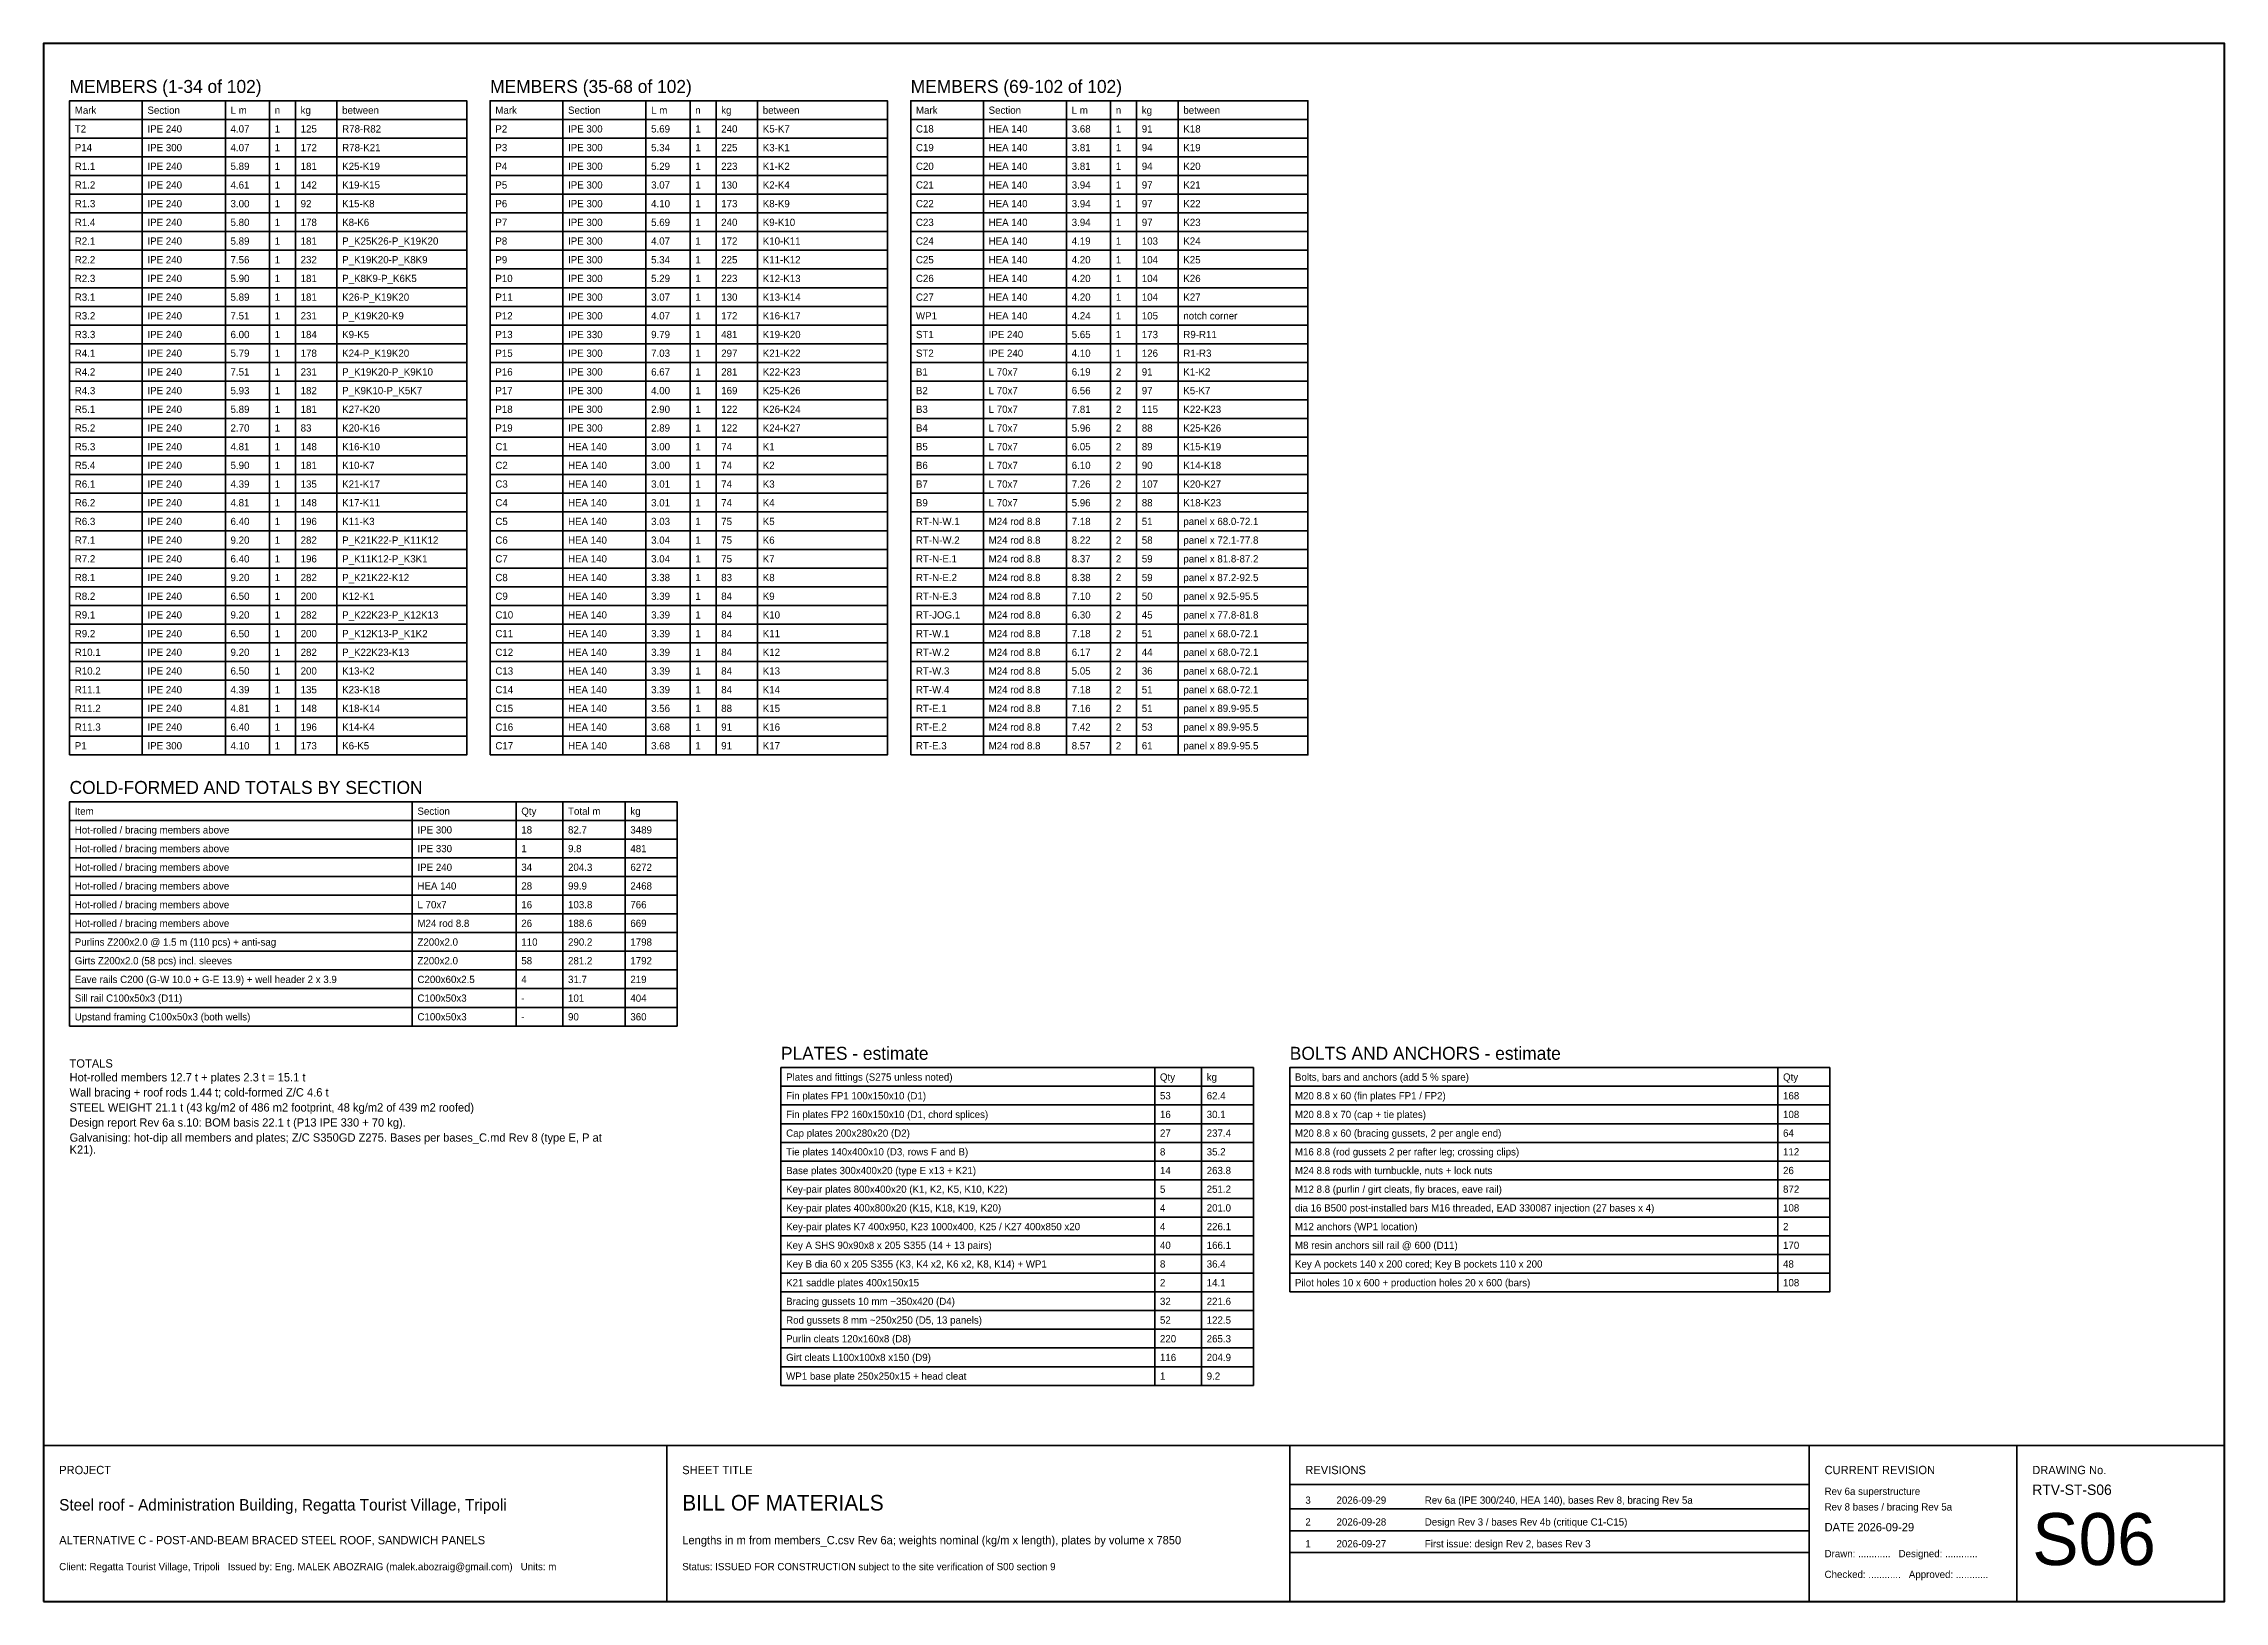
# Model space of a CAD drawing. Header units: metres. Extents: x 10 to 452, y 8 to 38.
# Drawn here: x 310 to 352, y 8 to 38 of the extents above; entities that cross this region are included whole.
import ezdxf

# ---------------------------------------------------------------- set-up
doc = ezdxf.new("R2010")
doc.units = ezdxf.units.M
doc.header["$LTSCALE"] = 0.5
for name, color, linetype, lineweight in [('S-TEXT-DIM', 7, 'CONTINUOUS', 18), ('S-TEXT-NOTE', 7, 'CONTINUOUS', 18), ('S-TITLE', 7, 'CONTINUOUS', 35)]:
    doc.layers.add(name, color=color, linetype=linetype, lineweight=lineweight)

msp = doc.modelspace()

# ---------------------------------------------------------------- linework, layer by layer
at = {"layer": 'S-TITLE'}
for p, q in [((310.5, 36.54), (318.15, 36.54)), ((311.9, 24.3), (311.9, 36.9)), ((313.5, 24.3), (313.5, 36.9)), ((314.35, 24.3), (314.35, 36.9)), ((314.85, 24.3), (314.85, 36.9)), ((315.65, 24.3), (315.65, 36.9)), ((318.6, 36.54), (326.25, 36.54)), ((320, 24.3), (320, 36.9)), ((321.6, 24.3), (321.6, 36.9)), ((322.45, 24.3), (322.45, 36.9)), ((322.95, 24.3), (322.95, 36.9)), ((323.75, 24.3), (323.75, 36.9)), ((326.7, 36.54), (334.35, 36.54)), ((328.1, 24.3), (328.1, 36.9)), ((329.7, 24.3), (329.7, 36.9)), ((330.55, 24.3), (330.55, 36.9)), ((331.05, 24.3), (331.05, 36.9)), ((331.85, 24.3), (331.85, 36.9)), ((310.5, 36.18), (318.15, 36.18)), ((318.6, 36.18), (326.25, 36.18)), ((326.7, 36.18), (334.35, 36.18)), ((310.5, 35.82), (318.15, 35.82)), ((318.6, 35.82), (326.25, 35.82)), ((326.7, 35.82), (334.35, 35.82)), ((310.5, 35.46), (318.15, 35.46)), ((318.6, 35.46), (326.25, 35.46)), ((326.7, 35.46), (334.35, 35.46)), ((310.5, 35.1), (318.15, 35.1)), ((318.6, 35.1), (326.25, 35.1)), ((326.7, 35.1), (334.35, 35.1)), ((310.5, 34.74), (318.15, 34.74)), ((318.6, 34.74), (326.25, 34.74)), ((326.7, 34.74), (334.35, 34.74)), ((310.5, 34.38), (318.15, 34.38)), ((310.5, 34.02), (318.15, 34.02)), ((318.6, 34.38), (326.25, 34.38)), ((318.6, 34.02), (326.25, 34.02)), ((326.7, 34.38), (334.35, 34.38)), ((326.7, 34.02), (334.35, 34.02)), ((310.5, 33.66), (318.15, 33.66)), ((318.6, 33.66), (326.25, 33.66)), ((326.7, 33.66), (334.35, 33.66)), ((310.5, 33.3), (318.15, 33.3)), ((318.6, 33.3), (326.25, 33.3)), ((326.7, 33.3), (334.35, 33.3)), ((310.5, 32.94), (318.15, 32.94)), ((318.6, 32.94), (326.25, 32.94)), ((326.7, 32.94), (334.35, 32.94)), ((310.5, 32.58), (318.15, 32.58)), ((318.6, 32.58), (326.25, 32.58)), ((326.7, 32.58), (334.35, 32.58)), ((310.5, 32.22), (318.15, 32.22)), ((318.6, 32.22), (326.25, 32.22)), ((326.7, 32.22), (334.35, 32.22)), ((310.5, 31.86), (318.15, 31.86)), ((310.5, 31.5), (318.15, 31.5)), ((318.6, 31.86), (326.25, 31.86)), ((318.6, 31.5), (326.25, 31.5)), ((326.7, 31.86), (334.35, 31.86)), ((326.7, 31.5), (334.35, 31.5)), ((310.5, 31.14), (318.15, 31.14)), ((318.6, 31.14), (326.25, 31.14)), ((326.7, 31.14), (334.35, 31.14)), ((310.5, 30.78), (318.15, 30.78)), ((318.6, 30.78), (326.25, 30.78)), ((326.7, 30.78), (334.35, 30.78)), ((310.5, 30.42), (318.15, 30.42)), ((318.6, 30.42), (326.25, 30.42)), ((326.7, 30.42), (334.35, 30.42)), ((310.5, 30.06), (318.15, 30.06)), ((318.6, 30.06), (326.25, 30.06)), ((326.7, 30.06), (334.35, 30.06)), ((310.5, 29.7), (318.15, 29.7)), ((318.6, 29.7), (326.25, 29.7)), ((326.7, 29.7), (334.35, 29.7)), ((310.5, 29.34), (318.15, 29.34)), ((310.5, 28.98), (318.15, 28.98)), ((318.6, 29.34), (326.25, 29.34)), ((318.6, 28.98), (326.25, 28.98)), ((326.7, 29.34), (334.35, 29.34)), ((326.7, 28.98), (334.35, 28.98)), ((310.5, 28.62), (318.15, 28.62)), ((318.6, 28.62), (326.25, 28.62)), ((326.7, 28.62), (334.35, 28.62)), ((310.5, 28.26), (318.15, 28.26)), ((318.6, 28.26), (326.25, 28.26)), ((326.7, 28.26), (334.35, 28.26)), ((310.5, 27.9), (318.15, 27.9)), ((318.6, 27.9), (326.25, 27.9)), ((326.7, 27.9), (334.35, 27.9)), ((310.5, 27.54), (318.15, 27.54)), ((318.6, 27.54), (326.25, 27.54)), ((326.7, 27.54), (334.35, 27.54)), ((310.5, 27.18), (318.15, 27.18)), ((318.6, 27.18), (326.25, 27.18)), ((326.7, 27.18), (334.35, 27.18)), ((310.5, 26.82), (318.15, 26.82)), ((310.5, 26.46), (318.15, 26.46)), ((318.6, 26.82), (326.25, 26.82)), ((318.6, 26.46), (326.25, 26.46)), ((326.7, 26.82), (334.35, 26.82)), ((326.7, 26.46), (334.35, 26.46)), ((310.5, 26.1), (318.15, 26.1)), ((318.6, 26.1), (326.25, 26.1)), ((326.7, 26.1), (334.35, 26.1)), ((310.5, 25.74), (318.15, 25.74)), ((318.6, 25.74), (326.25, 25.74)), ((326.7, 25.74), (334.35, 25.74)), ((310.5, 25.38), (318.15, 25.38)), ((318.6, 25.38), (326.25, 25.38)), ((326.7, 25.38), (334.35, 25.38)), ((310.5, 25.02), (318.15, 25.02)), ((318.6, 25.02), (326.25, 25.02)), ((326.7, 25.02), (334.35, 25.02)), ((310.5, 24.66), (318.15, 24.66)), ((318.6, 24.66), (326.25, 24.66)), ((326.7, 24.66), (334.35, 24.66)), ((317.1, 19.08), (317.1, 23.4)), ((319.1, 19.08), (319.1, 23.4)), ((320, 19.08), (320, 23.4)), ((321.2, 19.08), (321.2, 23.4)), ((310.5, 23.04), (322.2, 23.04)), ((310.5, 22.68), (322.2, 22.68)), ((310.5, 22.32), (322.2, 22.32)), ((310.5, 21.96), (322.2, 21.96)), ((310.5, 21.6), (322.2, 21.6)), ((310.5, 21.24), (322.2, 21.24)), ((310.5, 20.88), (322.2, 20.88)), ((310.5, 20.52), (322.2, 20.52)), ((310.5, 20.16), (322.2, 20.16)), ((310.5, 19.8), (322.2, 19.8)), ((310.5, 19.44), (322.2, 19.44)), ((331.4, 12.16), (331.4, 18.28)), ((332.3, 12.16), (332.3, 18.28)), ((343.4, 13.96), (343.4, 18.28)), ((324.2, 17.92), (333.3, 17.92)), ((334, 17.92), (344.4, 17.92)), ((324.2, 17.56), (333.3, 17.56)), ((334, 17.56), (344.4, 17.56)), ((324.2, 17.2), (333.3, 17.2)), ((324.2, 16.84), (333.3, 16.84)), ((334, 17.2), (344.4, 17.2)), ((334, 16.84), (344.4, 16.84)), ((324.2, 16.48), (333.3, 16.48)), ((334, 16.48), (344.4, 16.48)), ((324.2, 16.12), (333.3, 16.12)), ((334, 16.12), (344.4, 16.12)), ((324.2, 15.76), (333.3, 15.76)), ((334, 15.76), (344.4, 15.76)), ((324.2, 15.4), (333.3, 15.4)), ((334, 15.4), (344.4, 15.4)), ((324.2, 15.04), (333.3, 15.04)), ((334, 15.04), (344.4, 15.04)), ((324.2, 14.68), (333.3, 14.68)), ((324.2, 14.32), (333.3, 14.32)), ((334, 14.68), (344.4, 14.68)), ((334, 14.32), (344.4, 14.32)), ((324.2, 13.96), (333.3, 13.96)), ((324.2, 13.6), (333.3, 13.6)), ((324.2, 13.24), (333.3, 13.24)), ((324.2, 12.88), (333.3, 12.88)), ((324.2, 12.52), (333.3, 12.52)), ((310, 11), (352, 11)), ((322, 8), (322, 11)), ((334, 8), (334, 11)), ((344, 8), (344, 11)), ((348, 8), (348, 11)), ((334, 10.25), (344, 10.25)), ((334, 9.78), (344, 9.78)), ((334, 9.36), (344, 9.36)), ((334, 8.94), (344, 8.94))]:
    msp.add_line(p, q, dxfattribs=at)
at = {"layer": 'S-TITLE', "lineweight": 70}
msp.add_lwpolyline([(310, 8), (352, 8), (352, 38), (310, 38)], close=True, dxfattribs=at)
at = {"layer": 'S-TITLE'}
for points in [[(310.5, 24.3), (318.15, 24.3), (318.15, 36.9), (310.5, 36.9)], [(318.6, 24.3), (326.25, 24.3), (326.25, 36.9), (318.6, 36.9)], [(326.7, 24.3), (334.35, 24.3), (334.35, 36.9), (326.7, 36.9)], [(310.5, 19.08), (322.2, 19.08), (322.2, 23.4), (310.5, 23.4)], [(324.2, 12.16), (333.3, 12.16), (333.3, 18.28), (324.2, 18.28)], [(334, 13.96), (344.4, 13.96), (344.4, 18.28), (334, 18.28)]]:
    msp.add_lwpolyline(points, close=True, dxfattribs=at)

# ---------------------------------------------------------------- texts
at = {"layer": 'S-TEXT-DIM'}
for s, p in [('Mark', (310.6, 36.648)), ('Section', (312, 36.648)), ('L m', (313.6, 36.648)), ('n', (314.45, 36.648)), ('kg', (314.95, 36.648)), ('between', (315.75, 36.648)), ('Mark', (318.7, 36.648)), ('Section', (320.1, 36.648)), ('L m', (321.7, 36.648)), ('n', (322.55, 36.648)), ('kg', (323.05, 36.648)), ('between', (323.85, 36.648)), ('Mark', (326.8, 36.648)), ('Section', (328.2, 36.648)), ('L m', (329.8, 36.648)), ('n', (330.65, 36.648)), ('kg', (331.15, 36.648)), ('between', (331.95, 36.648)), ('T2', (310.6, 36.288)), ('IPE 240', (312, 36.288)), ('4.07', (313.6, 36.288)), ('1', (314.45, 36.288)), ('125', (314.95, 36.288)), ('R78-R82', (315.75, 36.288)), ('P2', (318.7, 36.288)), ('IPE 300', (320.1, 36.288)), ('5.69', (321.7, 36.288)), ('1', (322.55, 36.288)), ('240', (323.05, 36.288)), ('K5-K7', (323.85, 36.288)), ('C18', (326.8, 36.288)), ('HEA 140', (328.2, 36.288)), ('3.68', (329.8, 36.288)), ('1', (330.65, 36.288)), ('91', (331.15, 36.288)), ('K18', (331.95, 36.288)), ('P14', (310.6, 35.928)), ('R1.1', (310.6, 35.568)), ('IPE 300', (312, 35.928)), ('IPE 240', (312, 35.568)), ('4.07', (313.6, 35.928)), ('5.89', (313.6, 35.568)), ('1', (314.45, 35.928)), ('1', (314.45, 35.568)), ('172', (314.95, 35.928)), ('181', (314.95, 35.568)), ('R78-K21', (315.75, 35.928)), ('K25-K19', (315.75, 35.568)), ('P3', (318.7, 35.928)), ('P4', (318.7, 35.568)), ('IPE 300', (320.1, 35.928)), ('IPE 300', (320.1, 35.568)), ('5.34', (321.7, 35.928)), ('5.29', (321.7, 35.568)), ('1', (322.55, 35.928)), ('1', (322.55, 35.568)), ('225', (323.05, 35.928)), ('223', (323.05, 35.568)), ('K3-K1', (323.85, 35.928)), ('K1-K2', (323.85, 35.568)), ('C19', (326.8, 35.928)), ('C20', (326.8, 35.568)), ('HEA 140', (328.2, 35.928)), ('HEA 140', (328.2, 35.568)), ('3.81', (329.8, 35.928)), ('3.81', (329.8, 35.568)), ('1', (330.65, 35.928)), ('1', (330.65, 35.568)), ('94', (331.15, 35.928)), ('94', (331.15, 35.568)), ('K19', (331.95, 35.928)), ('K20', (331.95, 35.568)), ('R1.2', (310.6, 35.208)), ('IPE 240', (312, 35.208)), ('4.61', (313.6, 35.208)), ('1', (314.45, 35.208)), ('142', (314.95, 35.208)), ('K19-K15', (315.75, 35.208)), ('P5', (318.7, 35.208)), ('IPE 300', (320.1, 35.208)), ('3.07', (321.7, 35.208)), ('1', (322.55, 35.208)), ('130', (323.05, 35.208)), ('K2-K4', (323.85, 35.208)), ('C21', (326.8, 35.208)), ('HEA 140', (328.2, 35.208)), ('3.94', (329.8, 35.208)), ('1', (330.65, 35.208)), ('97', (331.15, 35.208)), ('K21', (331.95, 35.208)), ('R1.3', (310.6, 34.848)), ('IPE 240', (312, 34.848)), ('3.00', (313.6, 34.848)), ('1', (314.45, 34.848)), ('92', (314.95, 34.848)), ('K15-K8', (315.75, 34.848)), ('P6', (318.7, 34.848)), ('IPE 300', (320.1, 34.848)), ('4.10', (321.7, 34.848)), ('1', (322.55, 34.848)), ('173', (323.05, 34.848)), ('K8-K9', (323.85, 34.848)), ('C22', (326.8, 34.848)), ('HEA 140', (328.2, 34.848)), ('3.94', (329.8, 34.848)), ('1', (330.65, 34.848)), ('97', (331.15, 34.848)), ('K22', (331.95, 34.848)), ('R1.4', (310.6, 34.488)), ('IPE 240', (312, 34.488)), ('5.80', (313.6, 34.488)), ('1', (314.45, 34.488)), ('178', (314.95, 34.488)), ('K8-K6', (315.75, 34.488)), ('P7', (318.7, 34.488)), ('IPE 300', (320.1, 34.488)), ('5.69', (321.7, 34.488)), ('1', (322.55, 34.488)), ('240', (323.05, 34.488)), ('K9-K10', (323.85, 34.488)), ('C23', (326.8, 34.488)), ('HEA 140', (328.2, 34.488)), ('3.94', (329.8, 34.488)), ('1', (330.65, 34.488)), ('97', (331.15, 34.488)), ('K23', (331.95, 34.488)), ('R2.1', (310.6, 34.128)), ('IPE 240', (312, 34.128)), ('5.89', (313.6, 34.128)), ('1', (314.45, 34.128)), ('181', (314.95, 34.128)), ('P_K25K26-P_K19K20', (315.75, 34.128)), ('P8', (318.7, 34.128)), ('IPE 300', (320.1, 34.128)), ('4.07', (321.7, 34.128)), ('1', (322.55, 34.128)), ('172', (323.05, 34.128)), ('K10-K11', (323.85, 34.128)), ('C24', (326.8, 34.128)), ('HEA 140', (328.2, 34.128)), ('4.19', (329.8, 34.128)), ('1', (330.65, 34.128)), ('103', (331.15, 34.128)), ('K24', (331.95, 34.128)), ('R2.2', (310.6, 33.768)), ('IPE 240', (312, 33.768)), ('7.56', (313.6, 33.768)), ('1', (314.45, 33.768)), ('232', (314.95, 33.768)), ('P_K19K20-P_K8K9', (315.75, 33.768)), ('P9', (318.7, 33.768)), ('IPE 300', (320.1, 33.768)), ('5.34', (321.7, 33.768)), ('1', (322.55, 33.768)), ('225', (323.05, 33.768)), ('K11-K12', (323.85, 33.768)), ('C25', (326.8, 33.768)), ('HEA 140', (328.2, 33.768)), ('4.20', (329.8, 33.768)), ('1', (330.65, 33.768)), ('104', (331.15, 33.768)), ('K25', (331.95, 33.768)), ('R2.3', (310.6, 33.408)), ('R3.1', (310.6, 33.048)), ('IPE 240', (312, 33.408)), ('IPE 240', (312, 33.048)), ('5.90', (313.6, 33.408)), ('5.89', (313.6, 33.048)), ('1', (314.45, 33.408)), ('1', (314.45, 33.048)), ('181', (314.95, 33.408)), ('181', (314.95, 33.048)), ('P_K8K9-P_K6K5', (315.75, 33.408)), ('K26-P_K19K20', (315.75, 33.048)), ('P10', (318.7, 33.408)), ('P11', (318.7, 33.048)), ('IPE 300', (320.1, 33.408)), ('IPE 300', (320.1, 33.048)), ('3.07', (321.7, 33.048)), ('5.29', (321.7, 33.408)), ('1', (322.55, 33.408)), ('1', (322.55, 33.048)), ('223', (323.05, 33.408)), ('130', (323.05, 33.048)), ('K12-K13', (323.85, 33.408)), ('K13-K14', (323.85, 33.048)), ('C26', (326.8, 33.408)), ('C27', (326.8, 33.048)), ('HEA 140', (328.2, 33.408)), ('HEA 140', (328.2, 33.048)), ('4.20', (329.8, 33.408)), ('4.20', (329.8, 33.048)), ('1', (330.65, 33.408)), ('1', (330.65, 33.048)), ('104', (331.15, 33.408)), ('104', (331.15, 33.048)), ('K26', (331.95, 33.408)), ('K27', (331.95, 33.048)), ('R3.2', (310.6, 32.688)), ('IPE 240', (312, 32.688)), ('7.51', (313.6, 32.688)), ('1', (314.45, 32.688)), ('231', (314.95, 32.688)), ('P_K19K20-K9', (315.75, 32.688)), ('P12', (318.7, 32.688)), ('IPE 300', (320.1, 32.688)), ('4.07', (321.7, 32.688)), ('1', (322.55, 32.688)), ('172', (323.05, 32.688)), ('K16-K17', (323.85, 32.688)), ('WP1', (326.8, 32.688)), ('HEA 140', (328.2, 32.688)), ('4.24', (329.8, 32.688)), ('1', (330.65, 32.688)), ('105', (331.15, 32.688)), ('notch corner', (331.95, 32.688)), ('R3.3', (310.6, 32.328)), ('IPE 240', (312, 32.328)), ('6.00', (313.6, 32.328)), ('1', (314.45, 32.328)), ('184', (314.95, 32.328)), ('K9-K5', (315.75, 32.328)), ('P13', (318.7, 32.328)), ('IPE 330', (320.1, 32.328)), ('9.79', (321.7, 32.328)), ('1', (322.55, 32.328)), ('481', (323.05, 32.328)), ('K19-K20', (323.85, 32.328)), ('ST1', (326.8, 32.328)), ('IPE 240', (328.2, 32.328)), ('5.65', (329.8, 32.328)), ('1', (330.65, 32.328)), ('173', (331.15, 32.328)), ('R9-R11', (331.95, 32.328)), ('R4.1', (310.6, 31.968)), ('IPE 240', (312, 31.968)), ('5.79', (313.6, 31.968)), ('1', (314.45, 31.968)), ('178', (314.95, 31.968)), ('K24-P_K19K20', (315.75, 31.968)), ('P15', (318.7, 31.968)), ('IPE 300', (320.1, 31.968)), ('7.03', (321.7, 31.968)), ('1', (322.55, 31.968)), ('297', (323.05, 31.968)), ('K21-K22', (323.85, 31.968)), ('ST2', (326.8, 31.968)), ('IPE 240', (328.2, 31.968)), ('4.10', (329.8, 31.968)), ('1', (330.65, 31.968)), ('126', (331.15, 31.968)), ('R1-R3', (331.95, 31.968)), ('R4.2', (310.6, 31.608)), ('IPE 240', (312, 31.608)), ('7.51', (313.6, 31.608)), ('1', (314.45, 31.608)), ('231', (314.95, 31.608)), ('P_K19K20-P_K9K10', (315.75, 31.608)), ('P16', (318.7, 31.608)), ('IPE 300', (320.1, 31.608)), ('6.67', (321.7, 31.608)), ('1', (322.55, 31.608)), ('281', (323.05, 31.608)), ('K22-K23', (323.85, 31.608)), ('B1', (326.8, 31.608)), ('L 70x7', (328.2, 31.608)), ('6.19', (329.8, 31.608)), ('2', (330.65, 31.608)), ('91', (331.15, 31.608)), ('K1-K2', (331.95, 31.608)), ('R4.3', (310.6, 31.248)), ('IPE 240', (312, 31.248)), ('5.93', (313.6, 31.248)), ('1', (314.45, 31.248)), ('182', (314.95, 31.248)), ('P_K9K10-P_K5K7', (315.75, 31.248)), ('P17', (318.7, 31.248)), ('IPE 300', (320.1, 31.248)), ('4.00', (321.7, 31.248)), ('1', (322.55, 31.248)), ('169', (323.05, 31.248)), ('K25-K26', (323.85, 31.248)), ('B2', (326.8, 31.248)), ('L 70x7', (328.2, 31.248)), ('6.56', (329.8, 31.248)), ('2', (330.65, 31.248)), ('97', (331.15, 31.248)), ('K5-K7', (331.95, 31.248)), ('R5.1', (310.6, 30.888)), ('R5.2', (310.6, 30.528)), ('IPE 240', (312, 30.888)), ('IPE 240', (312, 30.528)), ('5.89', (313.6, 30.888)), ('2.70', (313.6, 30.528)), ('1', (314.45, 30.888)), ('1', (314.45, 30.528)), ('83', (314.95, 30.528)), ('181', (314.95, 30.888)), ('K27-K20', (315.75, 30.888)), ('K20-K16', (315.75, 30.528)), ('P18', (318.7, 30.888)), ('P19', (318.7, 30.528)), ('IPE 300', (320.1, 30.888)), ('IPE 300', (320.1, 30.528)), ('2.90', (321.7, 30.888)), ('2.89', (321.7, 30.528)), ('1', (322.55, 30.888)), ('1', (322.55, 30.528)), ('122', (323.05, 30.888)), ('122', (323.05, 30.528)), ('K26-K24', (323.85, 30.888)), ('K24-K27', (323.85, 30.528)), ('B3', (326.8, 30.888)), ('B4', (326.8, 30.528)), ('L 70x7', (328.2, 30.888)), ('L 70x7', (328.2, 30.528)), ('5.96', (329.8, 30.528)), ('7.81', (329.8, 30.888)), ('2', (330.65, 30.888)), ('2', (330.65, 30.528)), ('88', (331.15, 30.528)), ('115', (331.15, 30.888)), ('K22-K23', (331.95, 30.888)), ('K25-K26', (331.95, 30.528)), ('R5.3', (310.6, 30.168)), ('IPE 240', (312, 30.168)), ('4.81', (313.6, 30.168)), ('1', (314.45, 30.168)), ('148', (314.95, 30.168)), ('K16-K10', (315.75, 30.168)), ('C1', (318.7, 30.168)), ('HEA 140', (320.1, 30.168)), ('3.00', (321.7, 30.168)), ('1', (322.55, 30.168)), ('74', (323.05, 30.168)), ('K1', (323.85, 30.168)), ('B5', (326.8, 30.168)), ('L 70x7', (328.2, 30.168)), ('6.05', (329.8, 30.168)), ('2', (330.65, 30.168)), ('89', (331.15, 30.168)), ('K15-K19', (331.95, 30.168)), ('R5.4', (310.6, 29.808)), ('IPE 240', (312, 29.808)), ('5.90', (313.6, 29.808)), ('1', (314.45, 29.808)), ('181', (314.95, 29.808)), ('K10-K7', (315.75, 29.808)), ('C2', (318.7, 29.808)), ('HEA 140', (320.1, 29.808)), ('3.00', (321.7, 29.808)), ('1', (322.55, 29.808)), ('74', (323.05, 29.808)), ('K2', (323.85, 29.808)), ('B6', (326.8, 29.808)), ('L 70x7', (328.2, 29.808)), ('6.10', (329.8, 29.808)), ('2', (330.65, 29.808)), ('90', (331.15, 29.808)), ('K14-K18', (331.95, 29.808)), ('R6.1', (310.6, 29.448)), ('IPE 240', (312, 29.448)), ('4.39', (313.6, 29.448)), ('1', (314.45, 29.448)), ('135', (314.95, 29.448)), ('K21-K17', (315.75, 29.448)), ('C3', (318.7, 29.448)), ('HEA 140', (320.1, 29.448)), ('3.01', (321.7, 29.448)), ('1', (322.55, 29.448)), ('74', (323.05, 29.448)), ('K3', (323.85, 29.448)), ('B7', (326.8, 29.448)), ('L 70x7', (328.2, 29.448)), ('7.26', (329.8, 29.448)), ('2', (330.65, 29.448)), ('107', (331.15, 29.448)), ('K20-K27', (331.95, 29.448)), ('R6.2', (310.6, 29.088)), ('IPE 240', (312, 29.088)), ('4.81', (313.6, 29.088)), ('1', (314.45, 29.088)), ('148', (314.95, 29.088)), ('K17-K11', (315.75, 29.088)), ('C4', (318.7, 29.088)), ('HEA 140', (320.1, 29.088)), ('3.01', (321.7, 29.088)), ('1', (322.55, 29.088)), ('74', (323.05, 29.088)), ('K4', (323.85, 29.088)), ('B9', (326.8, 29.088)), ('L 70x7', (328.2, 29.088)), ('5.96', (329.8, 29.088)), ('2', (330.65, 29.088)), ('88', (331.15, 29.088)), ('K18-K23', (331.95, 29.088)), ('R6.3', (310.6, 28.728)), ('IPE 240', (312, 28.728)), ('6.40', (313.6, 28.728)), ('1', (314.45, 28.728)), ('196', (314.95, 28.728)), ('K11-K3', (315.75, 28.728)), ('C5', (318.7, 28.728)), ('HEA 140', (320.1, 28.728)), ('3.03', (321.7, 28.728)), ('1', (322.55, 28.728)), ('75', (323.05, 28.728)), ('K5', (323.85, 28.728)), ('RT-N-W.1', (326.8, 28.728)), ('M24 rod 8.8', (328.2, 28.728)), ('7.18', (329.8, 28.728)), ('2', (330.65, 28.728)), ('51', (331.15, 28.728)), ('panel x 68.0-72.1', (331.95, 28.728)), ('R7.1', (310.6, 28.368)), ('R7.2', (310.6, 28.008)), ('IPE 240', (312, 28.368)), ('IPE 240', (312, 28.008)), ('9.20', (313.6, 28.368)), ('6.40', (313.6, 28.008)), ('1', (314.45, 28.368)), ('1', (314.45, 28.008)), ('282', (314.95, 28.368)), ('196', (314.95, 28.008)), ('P_K21K22-P_K11K12', (315.75, 28.368)), ('P_K11K12-P_K3K1', (315.75, 28.008)), ('C6', (318.7, 28.368)), ('C7', (318.7, 28.008)), ('HEA 140', (320.1, 28.368)), ('HEA 140', (320.1, 28.008)), ('3.04', (321.7, 28.368)), ('3.04', (321.7, 28.008)), ('1', (322.55, 28.368)), ('1', (322.55, 28.008)), ('75', (323.05, 28.368)), ('75', (323.05, 28.008)), ('K6', (323.85, 28.368)), ('K7', (323.85, 28.008)), ('RT-N-W.2', (326.8, 28.368)), ('RT-N-E.1', (326.8, 28.008)), ('M24 rod 8.8', (328.2, 28.368)), ('M24 rod 8.8', (328.2, 28.008)), ('8.22', (329.8, 28.368)), ('8.37', (329.8, 28.008)), ('2', (330.65, 28.368)), ('2', (330.65, 28.008)), ('58', (331.15, 28.368)), ('59', (331.15, 28.008)), ('panel x 72.1-77.8', (331.95, 28.368)), ('panel x 81.8-87.2', (331.95, 28.008)), ('R8.1', (310.6, 27.648)), ('IPE 240', (312, 27.648)), ('9.20', (313.6, 27.648)), ('1', (314.45, 27.648)), ('282', (314.95, 27.648)), ('P_K21K22-K12', (315.75, 27.648)), ('C8', (318.7, 27.648)), ('HEA 140', (320.1, 27.648)), ('3.38', (321.7, 27.648)), ('1', (322.55, 27.648)), ('83', (323.05, 27.648)), ('K8', (323.85, 27.648)), ('RT-N-E.2', (326.8, 27.648)), ('M24 rod 8.8', (328.2, 27.648)), ('8.38', (329.8, 27.648)), ('2', (330.65, 27.648)), ('59', (331.15, 27.648)), ('panel x 87.2-92.5', (331.95, 27.648)), ('R8.2', (310.6, 27.288)), ('IPE 240', (312, 27.288)), ('6.50', (313.6, 27.288)), ('1', (314.45, 27.288)), ('200', (314.95, 27.288)), ('K12-K1', (315.75, 27.288)), ('C9', (318.7, 27.288)), ('HEA 140', (320.1, 27.288)), ('3.39', (321.7, 27.288)), ('1', (322.55, 27.288)), ('84', (323.05, 27.288)), ('K9', (323.85, 27.288)), ('RT-N-E.3', (326.8, 27.288)), ('M24 rod 8.8', (328.2, 27.288)), ('7.10', (329.8, 27.288)), ('2', (330.65, 27.288)), ('50', (331.15, 27.288)), ('panel x 92.5-95.5', (331.95, 27.288)), ('R9.1', (310.6, 26.928)), ('IPE 240', (312, 26.928)), ('9.20', (313.6, 26.928)), ('1', (314.45, 26.928)), ('282', (314.95, 26.928)), ('P_K22K23-P_K12K13', (315.75, 26.928)), ('C10', (318.7, 26.928)), ('HEA 140', (320.1, 26.928)), ('3.39', (321.7, 26.928)), ('1', (322.55, 26.928)), ('84', (323.05, 26.928)), ('K10', (323.85, 26.928)), ('RT-JOG.1', (326.8, 26.928)), ('M24 rod 8.8', (328.2, 26.928)), ('6.30', (329.8, 26.928)), ('2', (330.65, 26.928)), ('45', (331.15, 26.928)), ('panel x 77.8-81.8', (331.95, 26.928)), ('R9.2', (310.6, 26.568)), ('IPE 240', (312, 26.568)), ('6.50', (313.6, 26.568)), ('1', (314.45, 26.568)), ('200', (314.95, 26.568)), ('P_K12K13-P_K1K2', (315.75, 26.568)), ('C11', (318.7, 26.568)), ('HEA 140', (320.1, 26.568)), ('3.39', (321.7, 26.568)), ('1', (322.55, 26.568)), ('84', (323.05, 26.568)), ('K11', (323.85, 26.568)), ('RT-W.1', (326.8, 26.568)), ('M24 rod 8.8', (328.2, 26.568)), ('7.18', (329.8, 26.568)), ('2', (330.65, 26.568)), ('51', (331.15, 26.568)), ('panel x 68.0-72.1', (331.95, 26.568)), ('R10.1', (310.6, 26.208)), ('IPE 240', (312, 26.208)), ('9.20', (313.6, 26.208)), ('1', (314.45, 26.208)), ('282', (314.95, 26.208)), ('P_K22K23-K13', (315.75, 26.208)), ('C12', (318.7, 26.208)), ('HEA 140', (320.1, 26.208)), ('3.39', (321.7, 26.208)), ('1', (322.55, 26.208)), ('84', (323.05, 26.208)), ('K12', (323.85, 26.208)), ('RT-W.2', (326.8, 26.208)), ('M24 rod 8.8', (328.2, 26.208)), ('6.17', (329.8, 26.208)), ('2', (330.65, 26.208)), ('44', (331.15, 26.208)), ('panel x 68.0-72.1', (331.95, 26.208)), ('R10.2', (310.6, 25.848)), ('R11.1', (310.6, 25.488)), ('IPE 240', (312, 25.848)), ('IPE 240', (312, 25.488)), ('4.39', (313.6, 25.488)), ('6.50', (313.6, 25.848)), ('1', (314.45, 25.848)), ('1', (314.45, 25.488)), ('200', (314.95, 25.848)), ('135', (314.95, 25.488)), ('K13-K2', (315.75, 25.848)), ('K23-K18', (315.75, 25.488)), ('C13', (318.7, 25.848)), ('C14', (318.7, 25.488)), ('HEA 140', (320.1, 25.848)), ('HEA 140', (320.1, 25.488)), ('3.39', (321.7, 25.848)), ('3.39', (321.7, 25.488)), ('1', (322.55, 25.848)), ('1', (322.55, 25.488)), ('84', (323.05, 25.848)), ('84', (323.05, 25.488)), ('K13', (323.85, 25.848)), ('K14', (323.85, 25.488)), ('RT-W.3', (326.8, 25.848)), ('RT-W.4', (326.8, 25.488)), ('M24 rod 8.8', (328.2, 25.848)), ('M24 rod 8.8', (328.2, 25.488)), ('5.05', (329.8, 25.848)), ('7.18', (329.8, 25.488)), ('2', (330.65, 25.848)), ('2', (330.65, 25.488)), ('36', (331.15, 25.848)), ('51', (331.15, 25.488)), ('panel x 68.0-72.1', (331.95, 25.848)), ('panel x 68.0-72.1', (331.95, 25.488)), ('R11.2', (310.6, 25.128)), ('IPE 240', (312, 25.128)), ('4.81', (313.6, 25.128)), ('1', (314.45, 25.128)), ('148', (314.95, 25.128)), ('K18-K14', (315.75, 25.128)), ('C15', (318.7, 25.128)), ('HEA 140', (320.1, 25.128)), ('3.56', (321.7, 25.128)), ('1', (322.55, 25.128)), ('88', (323.05, 25.128)), ('K15', (323.85, 25.128)), ('RT-E.1', (326.8, 25.128)), ('M24 rod 8.8', (328.2, 25.128)), ('7.16', (329.8, 25.128)), ('2', (330.65, 25.128)), ('51', (331.15, 25.128)), ('panel x 89.9-95.5', (331.95, 25.128)), ('R11.3', (310.6, 24.768)), ('IPE 240', (312, 24.768)), ('6.40', (313.6, 24.768)), ('1', (314.45, 24.768)), ('196', (314.95, 24.768)), ('K14-K4', (315.75, 24.768)), ('C16', (318.7, 24.768)), ('HEA 140', (320.1, 24.768)), ('3.68', (321.7, 24.768)), ('1', (322.55, 24.768)), ('91', (323.05, 24.768)), ('K16', (323.85, 24.768)), ('RT-E.2', (326.8, 24.768)), ('M24 rod 8.8', (328.2, 24.768)), ('7.42', (329.8, 24.768)), ('2', (330.65, 24.768)), ('53', (331.15, 24.768)), ('panel x 89.9-95.5', (331.95, 24.768)), ('P1', (310.6, 24.408)), ('IPE 300', (312, 24.408)), ('4.10', (313.6, 24.408)), ('1', (314.45, 24.408)), ('173', (314.95, 24.408)), ('K6-K5', (315.75, 24.408)), ('C17', (318.7, 24.408)), ('HEA 140', (320.1, 24.408)), ('3.68', (321.7, 24.408)), ('1', (322.55, 24.408)), ('91', (323.05, 24.408)), ('K17', (323.85, 24.408)), ('RT-E.3', (326.8, 24.408)), ('M24 rod 8.8', (328.2, 24.408)), ('8.57', (329.8, 24.408)), ('2', (330.65, 24.408)), ('61', (331.15, 24.408)), ('panel x 89.9-95.5', (331.95, 24.408)), ('Item', (310.6, 23.148)), ('Section', (317.2, 23.148)), ('Qty', (319.2, 23.148)), ('Total m', (320.1, 23.148)), ('kg', (321.3, 23.148)), ('Hot-rolled / bracing members above', (310.6, 22.788)), ('IPE 300', (317.2, 22.788)), ('18', (319.2, 22.788)), ('82.7', (320.1, 22.788)), ('3489', (321.3, 22.788)), ('Hot-rolled / bracing members above', (310.6, 22.428)), ('IPE 330', (317.2, 22.428)), ('1', (319.2, 22.428)), ('9.8', (320.1, 22.428)), ('481', (321.3, 22.428)), ('Hot-rolled / bracing members above', (310.6, 22.068)), ('Hot-rolled / bracing members above', (310.6, 21.708)), ('HEA 140', (317.2, 21.708)), ('IPE 240', (317.2, 22.068)), ('34', (319.2, 22.068)), ('28', (319.2, 21.708)), ('99.9', (320.1, 21.708)), ('204.3', (320.1, 22.068)), ('2468', (321.3, 21.708)), ('6272', (321.3, 22.068)), ('Hot-rolled / bracing members above', (310.6, 21.348)), ('L 70x7', (317.2, 21.348)), ('16', (319.2, 21.348)), ('103.8', (320.1, 21.348)), ('766', (321.3, 21.348)), ('Hot-rolled / bracing members above', (310.6, 20.988)), ('M24 rod 8.8', (317.2, 20.988)), ('26', (319.2, 20.988)), ('188.6', (320.1, 20.988)), ('669', (321.3, 20.988)), ('Purlins Z200x2.0 @ 1.5 m (110 pcs) + anti-sag', (310.6, 20.628)), ('Z200x2.0', (317.2, 20.628)), ('110', (319.2, 20.628)), ('290.2', (320.1, 20.628)), ('1798', (321.3, 20.628)), ('Girts Z200x2.0 (58 pcs) incl. sleeves', (310.6, 20.268)), ('Z200x2.0', (317.2, 20.268)), ('58', (319.2, 20.268)), ('281.2', (320.1, 20.268)), ('1792', (321.3, 20.268)), ('Eave rails C200 (G-W 10.0 + G-E 13.9) + well header 2 x 3.9', (310.6, 19.908)), ('C200x60x2.5', (317.2, 19.908)), ('4', (319.2, 19.908)), ('31.7', (320.1, 19.908)), ('219', (321.3, 19.908)), ('Sill rail C100x50x3 (D11)', (310.6, 19.548)), ('Upstand framing C100x50x3 (both wells)', (310.6, 19.188)), ('C100x50x3', (317.2, 19.548)), ('C100x50x3', (317.2, 19.188)), ('-', (319.2, 19.548)), ('90', (320.1, 19.188)), ('101', (320.1, 19.548)), ('404', (321.3, 19.548)), ('360', (321.3, 19.188)), ('-', (319.2, 19.188)), ('Plates and fittings (S275 unless noted)', (324.3, 18.028)), ('Qty', (331.5, 18.028)), ('kg', (332.4, 18.028)), ('Bolts, bars and anchors (add 5 % spare)', (334.1, 18.028)), ('Qty', (343.5, 18.028)), ('Fin plates FP1 100x150x10 (D1)', (324.3, 17.668)), ('53', (331.5, 17.668)), ('62.4', (332.4, 17.668)), ('M20 8.8 x 60 (fin plates FP1 / FP2)', (334.1, 17.668)), ('168', (343.5, 17.668)), ('Fin plates FP2 160x150x10 (D1, chord splices)', (324.3, 17.308)), ('16', (331.5, 17.308)), ('30.1', (332.4, 17.308)), ('M20 8.8 x 70 (cap + tie plates)', (334.1, 17.308)), ('108', (343.5, 17.308)), ('Cap plates 200x280x20 (D2)', (324.3, 16.948)), ('27', (331.5, 16.948)), ('237.4', (332.4, 16.948)), ('M20 8.8 x 60 (bracing gussets, 2 per angle end)', (334.1, 16.948)), ('64', (343.5, 16.948)), ('Tie plates 140x400x10 (D3, rows F and B)', (324.3, 16.588)), ('8', (331.5, 16.588)), ('35.2', (332.4, 16.588)), ('M16 8.8 (rod gussets 2 per rafter leg; crossing clips)', (334.1, 16.588)), ('112', (343.5, 16.588)), ('Base plates 300x400x20 (type E x13 + K21)', (324.3, 16.228)), ('Key-pair plates 800x400x20 (K1, K2, K5, K10, K22)', (324.3, 15.868)), ('5', (331.5, 15.868)), ('14', (331.5, 16.228)), ('263.8', (332.4, 16.228)), ('251.2', (332.4, 15.868)), ('M24 8.8 rods with turnbuckle, nuts + lock nuts', (334.1, 16.228)), ('M12 8.8 (purlin / girt cleats, fly braces, eave rail)', (334.1, 15.868)), ('872', (343.5, 15.868)), ('26', (343.5, 16.228)), ('Key-pair plates 400x800x20 (K15, K18, K19, K20)', (324.3, 15.508)), ('4', (331.5, 15.508)), ('201.0', (332.4, 15.508)), ('dia 16 B500 post-installed bars M16 threaded, EAD 330087 injection (27 bases x 4)', (334.1, 15.508)), ('108', (343.5, 15.508)), ('Key-pair plates K7 400x950, K23 1000x400, K25 / K27 400x850 x20', (324.3, 15.148)), ('4', (331.5, 15.148)), ('226.1', (332.4, 15.148)), ('M12 anchors (WP1 location)', (334.1, 15.148)), ('2', (343.5, 15.148)), ('Key A SHS 90x90x8 x 205 S355 (14 + 13 pairs)', (324.3, 14.788)), ('40', (331.5, 14.788)), ('166.1', (332.4, 14.788)), ('M8 resin anchors sill rail @ 600 (D11)', (334.1, 14.788)), ('170', (343.5, 14.788)), ('Key B dia 60 x 205 S355 (K3, K4 x2, K6 x2, K8, K14) + WP1', (324.3, 14.428)), ('8', (331.5, 14.428)), ('36.4', (332.4, 14.428)), ('Key A pockets 140 x 200 cored; Key B pockets 110 x 200', (334.1, 14.428)), ('48', (343.5, 14.428)), ('K21 saddle plates 400x150x15', (324.3, 14.068)), ('2', (331.5, 14.068)), ('14.1', (332.4, 14.068)), ('Pilot holes 10 x 600 + production holes 20 x 600 (bars)', (334.1, 14.068)), ('108', (343.5, 14.068)), ('Bracing gussets 10 mm ~350x420 (D4)', (324.3, 13.708)), ('Rod gussets 8 mm ~250x250 (D5, 13 panels)', (324.3, 13.348)), ('32', (331.5, 13.708)), ('52', (331.5, 13.348)), ('221.6', (332.4, 13.708)), ('122.5', (332.4, 13.348)), ('Purlin cleats 120x160x8 (D8)', (324.3, 12.988)), ('220', (331.5, 12.988)), ('265.3', (332.4, 12.988)), ('Girt cleats L100x100x8 x150 (D9)', (324.3, 12.628)), ('116', (331.5, 12.628)), ('204.9', (332.4, 12.628)), ('WP1 base plate 250x250x15 + head cleat', (324.3, 12.268)), ('1', (331.5, 12.268)), ('9.2', (332.4, 12.268))]:
    msp.add_text(s, height=0.14, dxfattribs=at).set_placement(p)
at = {"layer": 'S-TEXT-NOTE'}
for s, height, p in [('MEMBERS (1-34 of 102)', 0.25, (310.5, 37.05)), ('MEMBERS (35-68 of 102)', 0.25, (318.6, 37.05)), ('MEMBERS (69-102 of 102)', 0.25, (326.7, 37.05)), ('COLD-FORMED AND TOTALS BY SECTION', 0.25, (310.5, 23.55)), ('PLATES - estimate', 0.25, (324.2, 18.43)), ('BOLTS AND ANCHORS - estimate', 0.25, (334, 18.43)), ('TOTALS', 0.16, (310.5, 18.28)), ('Hot-rolled members 12.7 t + plates 2.3 t = 15.1 t', 0.16, (310.5, 18.0132)), ('Wall bracing + roof rods 1.44 t; cold-formed Z/C 4.6 t', 0.16, (310.5, 17.7232)), ('STEEL WEIGHT 21.1 t (43 kg/m2 of 486 m2 footprint, 48 kg/m2 of 439 m2 roofed)', 0.16, (310.5, 17.4332)), ('Design report Rev 6a s.10: BOM basis 22.1 t (P13 IPE 330 + 70 kg).', 0.16, (310.5, 17.1432)), ('Galvanising: hot-dip all members and plates; Z/C S350GD Z275. Bases per bases_C.md Rev 8 (type E, P at', 0.16, (310.5, 16.8532)), ('K21).', 0.16, (310.5, 16.6212)), ('PROJECT', 0.16, (310.3, 10.45)), ('SHEET TITLE', 0.16, (322.3, 10.45)), ('REVISIONS', 0.16, (334.3, 10.45)), ('CURRENT REVISION', 0.16, (344.3, 10.45)), ('DRAWING No.', 0.16, (348.3, 10.45)), ('Rev 6a superstructure', 0.14, (344.3, 10.05)), ('RTV-ST-S06', 0.2, (348.3, 10.05)), ('Steel roof - Administration Building, Regatta Tourist Village, Tripoli', 0.22, (310.3, 9.75)), ('BILL OF MATERIALS', 0.3, (322.3, 9.75)), ('3', 0.14, (334.3, 9.88)), ('2026-09-29', 0.14, (334.9, 9.88)), ('Rev 6a (IPE 300/240, HEA 140), bases Rev 8, bracing Rev 5a', 0.14, (336.6, 9.88)), ('Rev 8 bases / bracing Rev 5a', 0.14, (344.3, 9.75)), ('S06', 1, (348.3, 8.7)), ('ALTERNATIVE C - POST-AND-BEAM BRACED STEEL ROOF, SANDWICH PANELS', 0.16, (310.3, 9.1)), ('Lengths in m from members_C.csv Rev 6a; weights nominal (kg/m x length), plates by volume x 7850', 0.16, (322.3, 9.1)), ('2', 0.14, (334.3, 9.46)), ('2026-09-28', 0.14, (334.9, 9.46)), ('Design Rev 3 / bases Rev 4b (critique C1-C15)', 0.14, (336.6, 9.46)), ('DATE 2026-09-29', 0.16, (344.3, 9.35)), ('1', 0.14, (334.3, 9.04)), ('2026-09-27', 0.14, (334.9, 9.04)), ('First issue: design Rev 2, bases Rev 3', 0.14, (336.6, 9.04)), ('Drawn: ............   Designed: ............', 0.14, (344.3, 8.85)), ('Client: Regatta Tourist Village, Tripoli   Issued by: Eng. MALEK ABOZRAIG (malek.abozraig@gmail.com)   Units: m', 0.14, (310.3, 8.6)), ('Status: ISSUED FOR CONSTRUCTION subject to the site verification of S00 section 9', 0.14, (322.3, 8.6)), ('Checked: ............   Approved: ............', 0.14, (344.3, 8.45))]:
    msp.add_text(s, height=height, dxfattribs=at).set_placement(p)

doc.saveas('drawing.dxf')
